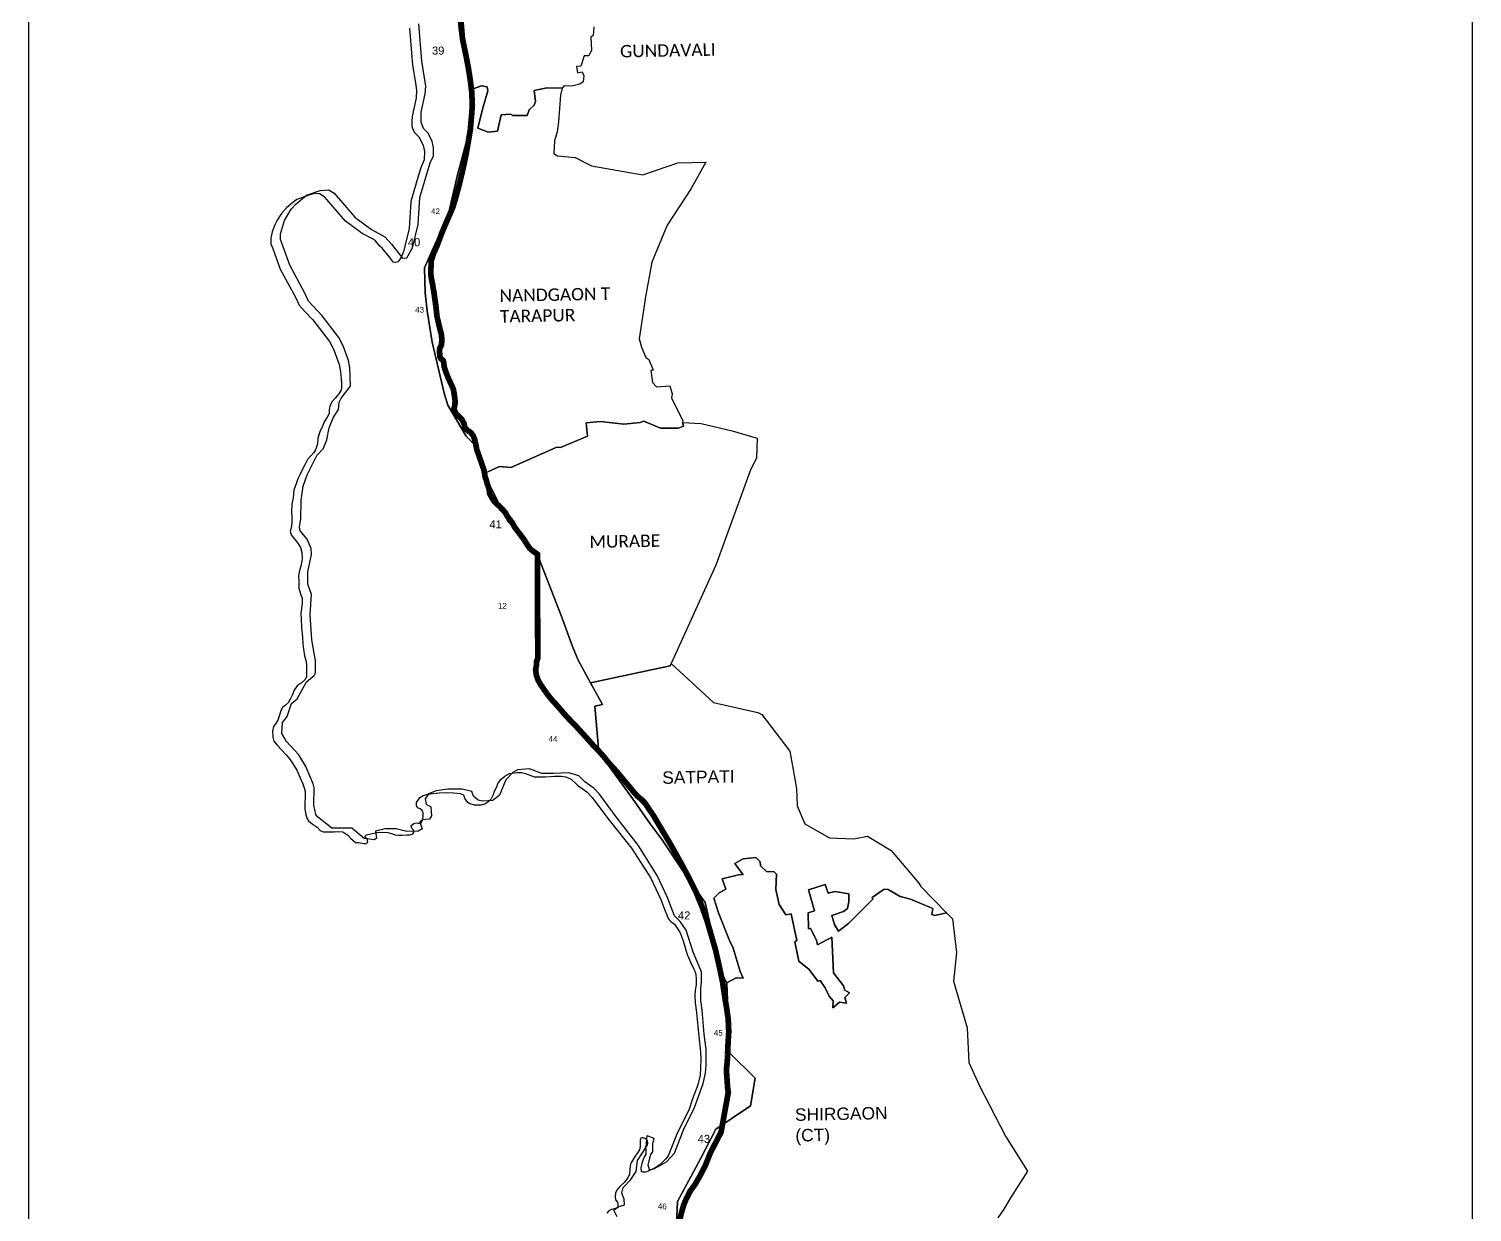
# Model space of a CAD drawing. Header units: metres. Extents: x 0 to 561379, y 0 to 4092696.
# Drawn here: x 253931 to 266555, y 2178245 to 2188593 of the extents above; entities that cross this region are included whole.
import ezdxf

# ---------------------------------------------------------------- set-up
doc = ezdxf.new("R2010")
doc.units = ezdxf.units.M
for name, color, linetype in [('ARTIFICIALLY PROTECTED', 1, 'Continuous'), ('COASTLINE', 5, 'Continuous'), ('DISTRICT BOUNDRY', 86, 'Continuous'), ('NATURALLY PROTECTED', 3, 'Continuous'), ('UNPROTECTED DUE TO CREEK', 150, 'Continuous'), ('VILLAGE BOUNDRY', 32, 'Continuous'), ('VILLAGE NAME', 250, 'Continuous')]:
    doc.layers.add(name, color=color, linetype=linetype)
doc.styles.get("Standard").update_dxf_attribs({"font": 'arial.ttf'})
picture_1 = doc.add_image_def('image2.ecw', size_in_pixel=(420817, 1374870.0))

msp = doc.modelspace()

# ---------------------------------------------------------------- linework, layer by layer
at = {"flags": 128}
msp.add_lwpolyline([(260002, 2180237), (260044, 2179964)], dxfattribs=at)
at = {"layer": 'ARTIFICIALLY PROTECTED', "const_width": 50, "flags": 128}
for points in [[(257639, 2187031), (257589, 2186916), (257560, 2186848)], [(257453, 2186572), (257451, 2186566), (257451, 2186530), (257446, 2186489), (257449, 2186425), (257461, 2186364), (257475, 2186283), (257491, 2186170), (257501, 2186077), (257527, 2185966), (257540, 2185920), (257543, 2185877), (257541, 2185839), (257539, 2185825), (257533, 2185815), (257529, 2185808), (257524, 2185793), (257524, 2185758), (257528, 2185719), (257533, 2185711), (257555, 2185692), (257561, 2185668), (257563, 2185639), (257580, 2185588), (257601, 2185536), (257625, 2185484)], [(258382, 2183139), (258382, 2183088), (258377, 2183074), (258372, 2183060), (258371, 2183046), (258370, 2183024), (258368, 2183015), (258366, 2183005), (258364, 2182994), (258364, 2182994), (258364, 2182987), (258365, 2182970), (258371, 2182938), (258377, 2182921), (258386, 2182896), (258408, 2182858), (258441, 2182810), (258470, 2182769), (258510, 2182720), (258544, 2182684), (258579, 2182644), (258613, 2182604), (258644, 2182570), (258682, 2182530), (258722, 2182489), (258760, 2182447), (258794, 2182410), (258838, 2182361), (258875, 2182319), (258918, 2182276), (258936, 2182255), (258949, 2182241), (258975, 2182210), (259007, 2182170), (259012, 2182164), (259043, 2182131), (259083, 2182086), (259112, 2182051), (259145, 2182011), (259182, 2181968), (259219, 2181922), (259256, 2181881), (259280, 2181862)], [(260044, 2179964), (260048, 2179937), (260053, 2179823), (260047, 2179725), (260043, 2179636), (260042, 2179623)], [(259685, 2178368), (259678, 2178355), (259659, 2178309), (259633, 2178217), (259617, 2178134), (259609, 2178094)]]:
    msp.add_lwpolyline(points, dxfattribs=at)
at = {"layer": 'COASTLINE', "const_width": 30, "flags": 128}
msp.add_lwpolyline([(257707, 2188658), (257714, 2188585), (257726, 2188496), (257755, 2188357), (257775, 2188253), (257792, 2188145), (257805, 2188042), (257810, 2187924), (257804, 2187840), (257792, 2187707), (257774, 2187601), (257754, 2187489), (257727, 2187362), (257698, 2187241), (257673, 2187146), (257640, 2187033), (257589, 2186916), (257540, 2186800), (257505, 2186705), (257469, 2186623), (257451, 2186566), (257451, 2186530), (257446, 2186489), (257449, 2186425), (257461, 2186364), (257475, 2186283), (257491, 2186170), (257501, 2186077), (257527, 2185966), (257540, 2185920), (257543, 2185877), (257541, 2185839), (257539, 2185825), (257529, 2185808), (257524, 2185793), (257524, 2185758), (257528, 2185719), (257533, 2185711), (257555, 2185692), (257561, 2185668), (257563, 2185639), (257580, 2185588), (257601, 2185536), (257644, 2185443), (257652, 2185396), (257659, 2185343), (257658, 2185308), (257649, 2185266), (257656, 2185251), (257670, 2185226), (257686, 2185209), (257710, 2185187), (257720, 2185174), (257736, 2185144), (257748, 2185099), (257775, 2185076), (257791, 2185067), (257805, 2185052), (257819, 2185033), (257828, 2185009), (257839, 2184966), (257849, 2184914), (257882, 2184820), (257910, 2184739), (257918, 2184700), (257922, 2184671), (257932, 2184649), (257936, 2184628), (257946, 2184599), (257956, 2184572), (257962, 2184527), (257988, 2184481), (257998, 2184466), (258013, 2184450), (258034, 2184429), (258051, 2184415), (258068, 2184395), (258076, 2184388), (258092, 2184370), (258099, 2184362), (258117, 2184330), (258132, 2184309), (258156, 2184279), (258181, 2184234), (258234, 2184164), (258264, 2184124), (258285, 2184090), (258301, 2184066), (258313, 2184049), (258328, 2184035), (258380, 2183998), (258382, 2183088), (258377, 2183074), (258372, 2183060), (258371, 2183046), (258370, 2183024), (258368, 2183015), (258366, 2183005), (258364, 2182994), (258364, 2182987), (258365, 2182970), (258371, 2182938), (258377, 2182921), (258386, 2182896), (258408, 2182858), (258441, 2182810), (258470, 2182769), (258510, 2182720), (258544, 2182684), (258579, 2182644), (258613, 2182604), (258644, 2182570), (258682, 2182530), (258722, 2182489), (258760, 2182447), (258794, 2182410), (258838, 2182361), (258875, 2182319), (258918, 2182276), (258949, 2182241), (258975, 2182210), (259007, 2182170), (259043, 2182131), (259083, 2182086), (259112, 2182051), (259145, 2182011), (259182, 2181968), (259219, 2181922), (259256, 2181881), (259291, 2181853), (259322, 2181821), (259362, 2181760), (259392, 2181717), (259472, 2181582), (259547, 2181456), (259626, 2181315), (259696, 2181185), (259765, 2181048), (259818, 2180919), (259865, 2180787), (259906, 2180646), (259937, 2180539), (259969, 2180400), (259999, 2180258), (260020, 2180113), (260033, 2180038), (260048, 2179937), (260053, 2179823), (260047, 2179725), (260043, 2179636), (260040, 2179561), (260032, 2179488), (260044, 2179322), (260049, 2179293), (259986, 2178946), (259891, 2178761), (259847, 2178650), (259798, 2178557), (259759, 2178489), (259716, 2178430), (259678, 2178355), (259659, 2178309), (259633, 2178217)], dxfattribs=at)
at = {"layer": 'DISTRICT BOUNDRY'}
msp.add_polyline3d([(257260, 2188600, 0), (257288, 2188276, 0), (257311, 2188139, 0), (257322, 2188056, 0), (257318, 2187989, 0), (257306, 2187933, 0), (257296, 2187881, 0), (257283, 2187827, 0), (257281, 2187783, 0), (257281, 2187742, 0), (257293, 2187707, 0), (257304, 2187687, 0), (257341, 2187649, 0), (257379, 2187577, 0), (257391, 2187519, 0), (257389, 2187448, 0), (257361, 2187387, 0), (257339, 2187313, 0), (257271, 2187083, 0), (257257, 2186848, 0), (257222, 2186704, 0), (257207, 2186644, 0), (257191, 2186601, 0), (257174, 2186572, 0), (257159, 2186556, 0), (257138, 2186551, 0), (257118, 2186553, 0), (257091, 2186591, 0), (257022, 2186676, 0), (257002, 2186693, 0), (256963, 2186740, 0), (256938, 2186758, 0), (256845, 2186804, 0), (256701, 2186910, 0), (256519, 2187121, 0), (256473, 2187150, 0), (256439, 2187152, 0), (256397, 2187143, 0), (256339, 2187125, 0), (256276, 2187101, 0), (256240, 2187074, 0), (256184, 2187027, 0), (256140, 2186979, 0), (256104, 2186921, 0), (256082, 2186880, 0), (256058, 2186817, 0), (256047, 2186763, 0), (256048, 2186714, 0), (256066, 2186672, 0), (256130, 2186491, 0), (256263, 2186246, 0), (256295, 2186176, 0), (256343, 2186123, 0), (256415, 2186047, 0), (256561, 2185858, 0), (256599, 2185787, 0), (256646, 2185657, 0), (256658, 2185595, 0), (256663, 2185534, 0), (256665, 2185491, 0), (256666, 2185460, 0), (256663, 2185433, 0), (256641, 2185400, 0), (256610, 2185363, 0), (256581, 2185330, 0), (256563, 2185294, 0), (256559, 2185260, 0), (256557, 2185228, 0), (256540, 2185197, 0), (256513, 2185156, 0), (256498, 2185118, 0), (256475, 2185069, 0), (256460, 2185015, 0), (256456, 2184965, 0), (256441, 2184916, 0), (256423, 2184887, 0), (256398, 2184860, 0), (256367, 2184826, 0), (256345, 2184781, 0), (256319, 2184731, 0), (256300, 2184693, 0), (256283, 2184657, 0), (256272, 2184623, 0), (256250, 2184560, 0), (256242, 2184493, 0), (256231, 2184437, 0), (256229, 2184372, 0), (256230, 2184322, 0), (256230, 2184273, 0), (256224, 2184228, 0), (256217, 2184199, 0), (256224, 2184168, 0), (256247, 2184141, 0), (256283, 2184094, 0), (256306, 2184057, 0), (256320, 2184014, 0), (256321, 2183963, 0), (256318, 2183940, 0), (256309, 2183895, 0), (256297, 2183855, 0), (256290, 2183810, 0), (256291, 2183756, 0), (256291, 2183702, 0), (256309, 2183644, 0), (256321, 2183613, 0), (256321, 2183573, 0), (256315, 2183525, 0), (256311, 2183481, 0), (256312, 2183434, 0), (256316, 2183357, 0), (256324, 2183272, 0), (256326, 2183216, 0), (256334, 2183167, 0), (256343, 2183109, 0), (256353, 2183071, 0), (256359, 2183033, 0), (256360, 2182961, 0), (256358, 2182928, 0), (256347, 2182903, 0), (256314, 2182871, 0), (256278, 2182848, 0), (256251, 2182810, 0), (256238, 2182772, 0), (256218, 2182731, 0), (256199, 2182700, 0), (256172, 2182677, 0), (256149, 2182659, 0), (256138, 2182639, 0), (256118, 2182574, 0), (256110, 2182547, 0), (256092, 2182517, 0), (256070, 2182492, 0), (256063, 2182452, 0), (256064, 2182398, 0), (256075, 2182365, 0), (256105, 2182327, 0), (256141, 2182287, 0), (256182, 2182243, 0), (256211, 2182209, 0), (256237, 2182171, 0), (256275, 2182109, 0), (256312, 2182024, 0), (256326, 2181991, 0), (256339, 2181957, 0), (256347, 2181923, 0), (256347, 2181890, 0), (256345, 2181807, 0), (256345, 2181771, 0), (256351, 2181735, 0), (256362, 2181691, 0), (256378, 2181668, 0), (256410, 2181642, 0), (256453, 2181611, 0), (256478, 2181584, 0), (256504, 2181571, 0), (256556, 2181571, 0), (256604, 2181572, 0), (256640, 2181574, 0), (256678, 2181570, 0), (256721, 2181541, 0), (256744, 2181515, 0), (256768, 2181495, 0), (256787, 2181479, 0), (256814, 2181479, 0), (256850, 2181471, 0), (256861, 2181469, 0), (256877, 2181469, 0), (256895, 2181482, 0), (256894, 2181496, 0), (256892, 2181509, 0), (256876, 2181520, 0), (256872, 2181532, 0), (256885, 2181545, 0), (256921, 2181554, 0), (256973, 2181564, 0), (257027, 2181569, 0), (257070, 2181565, 0), (257111, 2181554, 0), (257135, 2181545, 0), (257163, 2181541, 0), (257196, 2181543, 0), (257237, 2181544, 0), (257262, 2181544, 0), (257286, 2181551, 0), (257297, 2181565, 0), (257297, 2181578, 0), (257293, 2181591, 0), (257279, 2181605, 0), (257276, 2181625, 0), (257299, 2181645, 0), (257323, 2181650, 0), (257337, 2181646, 0), (257350, 2181646, 0), (257362, 2181650, 0), (257377, 2181680, 0), (257379, 2181711, 0), (257379, 2181738, 0), (257372, 2181758, 0), (257354, 2181773, 0), (257331, 2181782, 0), (257322, 2181802, 0), (257322, 2181827, 0), (257351, 2181870, 0), (257379, 2181888, 0), (257420, 2181900, 0), (257468, 2181907, 0), (257519, 2181912, 0), (257581, 2181915, 0), (257648, 2181913, 0), (257703, 2181905, 0), (257734, 2181894, 0), (257748, 2181853, 0), (257764, 2181833, 0), (257789, 2181818, 0), (257827, 2181807, 0), (257855, 2181807, 0), (257886, 2181808, 0), (257918, 2181815, 0), (257953, 2181838, 0), (257978, 2181862, 0), (257994, 2181898, 0), (258004, 2181928, 0), (258023, 2181966, 0), (258033, 2181995, 0), (258062, 2182031, 0), (258094, 2182059, 0), (258136, 2182081, 0), (258202, 2182091, 0), (258240, 2182091, 0), (258276, 2182081, 0), (258322, 2182063, 0), (258351, 2182052, 0), (258406, 2182051, 0), (258451, 2182051, 0), (258528, 2182059, 0), (258587, 2182059, 0), (258627, 2182051, 0), (258675, 2182031, 0), (258730, 2181980, 0), (258812, 2181921, 0), (258858, 2181872, 0), (258925, 2181781, 0), (259007, 2181674, 0), (259202, 2181428, 0), (259372, 2181165, 0), (259458, 2180978, 0), (259493, 2180887, 0), (259512, 2180845, 0), (259524, 2180813, 0), (259547, 2180787, 0), (259577, 2180765, 0), (259601, 2180729, 0), (259629, 2180687, 0), (259653, 2180618, 0), (259690, 2180498, 0), (259732, 2180400, 0), (259751, 2180366, 0), (259765, 2180326, 0), (259767, 2180281, 0), (259768, 2180237, 0), (259759, 2180183, 0), (259757, 2180147, 0), (259760, 2180075, 0), (259772, 2179990, 0), (259790, 2179780, 0), (259807, 2179648, 0), (259809, 2179580, 0), (259807, 2179509, 0), (259802, 2179439, 0), (259779, 2179349, 0), (259737, 2179236, 0), (259703, 2179137, 0), (259604, 2178941, 0), (259524, 2178738, 0), (259499, 2178709, 0), (259454, 2178661, 0), (259409, 2178633, 0), (259370, 2178615, 0), (259343, 2178601, 0), (259325, 2178596, 0), (259300, 2178594, 0), (259291, 2178601, 0), (259288, 2178634, 0), (259299, 2178686, 0), (259312, 2178724, 0), (259330, 2178751, 0), (259332, 2178771, 0), (259332, 2178789, 0), (259329, 2178818, 0), (259341, 2178832, 0), (259345, 2178850, 0), (259343, 2178868, 0), (259327, 2178886, 0), (259308, 2178894, 0), (259295, 2178894, 0), (259283, 2178892, 0), (259279, 2178874, 0), (259277, 2178847, 0), (259277, 2178818, 0), (259273, 2178789, 0), (259255, 2178764, 0), (259233, 2178734, 0), (259197, 2178673, 0), (259192, 2178649, 0), (259188, 2178611, 0), (259184, 2178577, 0), (259171, 2178545, 0), (259139, 2178505, 0), (259101, 2178470, 0), (259071, 2178436, 0), (259063, 2178410, 0), (259059, 2178385, 0), (259063, 2178354, 0), (259079, 2178333, 0), (259084, 2178311, 0), (259082, 2178284, 0), (259055, 2178275, 0), (259023, 2178268, 0), (259003, 2178256, 0), (258987, 2178236, 0)], dxfattribs=at)
at = {"layer": 'NATURALLY PROTECTED', "const_width": 50, "flags": 128}
for points in [[(257707, 2188658), (257714, 2188585), (257726, 2188496), (257755, 2188357), (257775, 2188253), (257792, 2188145), (257802, 2188063), (257805, 2188042), (257810, 2187924), (257804, 2187840), (257792, 2187707), (257774, 2187601), (257754, 2187489), (257727, 2187362), (257698, 2187241), (257673, 2187146), (257640, 2187033), (257639, 2187031)], [(257560, 2186848), (257540, 2186800), (257505, 2186705), (257469, 2186623), (257453, 2186572)], [(257625, 2185484), (257644, 2185443), (257652, 2185396), (257659, 2185343), (257658, 2185308), (257649, 2185266), (257656, 2185251), (257670, 2185226), (257686, 2185209), (257710, 2185187), (257720, 2185174), (257736, 2185144), (257748, 2185099), (257775, 2185076), (257791, 2185067), (257805, 2185052), (257819, 2185033), (257828, 2185009), (257839, 2184966), (257849, 2184914), (257882, 2184820), (257910, 2184739), (257918, 2184700), (257922, 2184671), (257932, 2184649), (257936, 2184628), (257946, 2184599), (257956, 2184572), (257962, 2184527), (257988, 2184481), (257998, 2184466), (258013, 2184450), (258034, 2184429), (258051, 2184415), (258068, 2184395), (258076, 2184388), (258092, 2184370), (258099, 2184362), (258117, 2184330), (258132, 2184309), (258156, 2184279), (258181, 2184234), (258234, 2184164), (258264, 2184124), (258285, 2184090), (258301, 2184066), (258313, 2184049), (258328, 2184035), (258380, 2183998), (258380, 2183975)], [(259280, 2181862), (259291, 2181853), (259322, 2181821), (259362, 2181760), (259392, 2181717), (259472, 2181582), (259547, 2181456), (259626, 2181315), (259696, 2181185), (259765, 2181048), (259818, 2180919), (259865, 2180787), (259906, 2180646), (259937, 2180539), (259969, 2180400), (259999, 2180258), (260020, 2180113), (260033, 2180038), (260044, 2179964)], [(260042, 2179623), (260040, 2179561), (260032, 2179488), (260044, 2179322), (260049, 2179293), (259986, 2178946), (259891, 2178761), (259847, 2178650), (259798, 2178557), (259759, 2178489), (259716, 2178430), (259687, 2178372), (259685, 2178368)]]:
    msp.add_lwpolyline(points, dxfattribs=at)
at = {"layer": 'UNPROTECTED DUE TO CREEK', "const_width": 50, "flags": 128}
msp.add_lwpolyline([(258380, 2183975), (258382, 2183139)], dxfattribs=at)
at = {"layer": 'VILLAGE BOUNDRY'}
for points in [[(257696, 2189074, 0), (257758, 2188297, 0), (257816, 2188068, 0), (257801, 2188008, 0), (257777, 2187676, 0), (257680, 2187316, 0), (257600, 2186965, 0), (257457, 2186650, 0), (257393, 2186502, 0), (257397, 2186283, 0), (257416, 2186128, 0), (257460, 2185853, 0), (257563, 2185407, 0), (257596, 2185302, 0), (257757, 2185031, 0), (257837, 2184947, 0), (257914, 2184704, 0), (257919, 2184688, 0), (258122, 2184283, 0), (258172, 2184230, 0), (258388, 2183980, 0), (258391, 2183964, 0), (258586, 2183462, 0), (258686, 2183193, 0), (258735, 2183073, 0), (258845, 2182873, 0), (258949, 2182684, 0), (258883, 2182671, 0), (258916, 2182267, 0), (259210, 2181863, 0), (259366, 2181641, 0), (259470, 2181500, 0), (259652, 2181230, 0), (259846, 2180954, 0), (259899, 2180722, 0), (259940, 2180555, 0), (260009, 2180296, 0), (260036, 2180250, 0), (260060, 2179639, 0), (260284, 2179418, 0), (260243, 2179176, 0), (259940, 2178970, 0), (259806, 2178711, 0), (259605, 2178338, 0), (259574, 2177631, 0)], [(257696, 2189074, 0), (257758, 2188297, 0), (257816, 2188068, 0), (257801, 2188008, 0), (257777, 2187676, 0), (257680, 2187316, 0), (257600, 2186965, 0), (257457, 2186650, 0), (257393, 2186502, 0), (257397, 2186283, 0), (257416, 2186128, 0), (257460, 2185853, 0), (257563, 2185407, 0), (257596, 2185302, 0), (257757, 2185031, 0), (257837, 2184947, 0), (257914, 2184704, 0), (257919, 2184688, 0), (258122, 2184283, 0), (258172, 2184230, 0), (258388, 2183980, 0), (258391, 2183964, 0), (258586, 2183462, 0), (258686, 2183193, 0), (258735, 2183073, 0), (258845, 2182873, 0), (258949, 2182684, 0), (258883, 2182671, 0), (258916, 2182267, 0), (259210, 2181863, 0), (259366, 2181641, 0), (259470, 2181500, 0), (259652, 2181230, 0), (259846, 2180954, 0), (259899, 2180722, 0), (259940, 2180555, 0), (260009, 2180296, 0), (260036, 2180250, 0), (260060, 2179639, 0), (260284, 2179418, 0), (260243, 2179176, 0), (259940, 2178970, 0), (259806, 2178711, 0), (259605, 2178338, 0), (259574, 2177631, 0)], [(258873, 2188611, 0), (258868, 2188534, 0), (258846, 2188521, 0), (258853, 2188407, 0), (258830, 2188357, 0), (258788, 2188356, 0), (258758, 2188267, 0), (258722, 2188263, 0), (258729, 2188209, 0), (258771, 2188218, 0), (258785, 2188181, 0), (258780, 2188131, 0), (258751, 2188108, 0), (258680, 2188092, 0), (258614, 2188095, 0), (258596, 2188074, 0), (258461, 2188078, 0), (258352, 2188053, 0), (258363, 2187957, 0), (258351, 2187926, 0), (258306, 2187886, 0), (258290, 2187835, 0), (258164, 2187834, 0), (258145, 2187846, 0), (258061, 2187840, 0), (258030, 2187699, 0), (257948, 2187690, 0), (257859, 2187723, 0), (257898, 2187890, 0), (257946, 2188052, 0), (257939, 2188085, 0), (257889, 2188094, 0), (257816, 2188068, 0), (257758, 2188297, 0), (257696, 2189074, 0)], [(258873, 2188611, 0), (258868, 2188534, 0), (258846, 2188521, 0), (258853, 2188407, 0), (258830, 2188357, 0), (258788, 2188356, 0), (258758, 2188267, 0), (258722, 2188263, 0), (258729, 2188209, 0), (258771, 2188218, 0), (258785, 2188181, 0), (258780, 2188131, 0), (258751, 2188108, 0), (258680, 2188092, 0), (258614, 2188095, 0), (258596, 2188074, 0), (258461, 2188078, 0), (258352, 2188053, 0), (258363, 2187957, 0), (258351, 2187926, 0), (258306, 2187886, 0), (258290, 2187835, 0), (258164, 2187834, 0), (258145, 2187846, 0), (258061, 2187840, 0), (258030, 2187699, 0), (257948, 2187690, 0), (257859, 2187723, 0), (257898, 2187890, 0), (257946, 2188052, 0), (257939, 2188085, 0), (257889, 2188094, 0), (257816, 2188068, 0), (257758, 2188297, 0), (257696, 2189074, 0)], [(259077, 2178204, 0), (259047, 2178262, 0), (259083, 2178293, 0), (259140, 2178310, 0), (259138, 2178359, 0), (259118, 2178410, 0), (259130, 2178462, 0), (259197, 2178530, 0), (259242, 2178602, 0), (259254, 2178698, 0), (259330, 2178813, 0), (259340, 2178916, 0), (259399, 2178892, 0), (259385, 2178843, 0), (259386, 2178776, 0), (259368, 2178749, 0), (259344, 2178659, 0), (259356, 2178618, 0), (259398, 2178625, 0), (259508, 2178685, 0), (259577, 2178761, 0), (259656, 2178964, 0), (259753, 2179159, 0), (259828, 2179371, 0), (259850, 2179461, 0), (259855, 2179530, 0), (259855, 2179669, 0), (259838, 2179801, 0), (259820, 2180012, 0), (259809, 2180097, 0), (259808, 2180205, 0), (259816, 2180258, 0), (259814, 2180348, 0), (259741, 2180520, 0), (259681, 2180710, 0), (259629, 2180788, 0), (259577, 2180837, 0), (259513, 2181003, 0), (259428, 2181190, 0), (259260, 2181454, 0), (259068, 2181701, 0), (258921, 2181900, 0), (258876, 2181949, 0), (258794, 2182008, 0), (258741, 2182060, 0), (258653, 2182088, 0), (258519, 2182080, 0), (258419, 2182082, 0), (258309, 2182121, 0), (258206, 2182112, 0), (258164, 2182089, 0), (258104, 2182026, 0), (258049, 2181893, 0), (257989, 2181845, 0), (257899, 2181838, 0), (257861, 2181849, 0), (257821, 2181884, 0), (257807, 2181925, 0), (257721, 2181945, 0), (257593, 2181943, 0), (257494, 2181931, 0), (257426, 2181902, 0), (257397, 2181859, 0), (257406, 2181814, 0), (257447, 2181790, 0), (257452, 2181711, 0), (257436, 2181682, 0), (257374, 2181677, 0), (257351, 2181657, 0), (257372, 2181596, 0), (257336, 2181576, 0), (257238, 2181573, 0), (257145, 2181597, 0), (257049, 2181596, 0), (256962, 2181578, 0), (256972, 2181515, 0), (256954, 2181501, 0), (256863, 2181512, 0), (256755, 2181603, 0), (256582, 2181604, 0), (256456, 2181702, 0), (256441, 2181724, 0), (256424, 2181805, 0), (256426, 2181957, 0), (256418, 2181991, 0), (256354, 2182142, 0), (256291, 2182243, 0), (256185, 2182361, 0), (256144, 2182432, 0), (256150, 2182527, 0), (256190, 2182581, 0), (256229, 2182693, 0), (256279, 2182734, 0), (256358, 2182882, 0), (256427, 2182937, 0), (256438, 2182961, 0), (256439, 2183067, 0), (256406, 2183250, 0), (256392, 2183468, 0), (256402, 2183647, 0), (256372, 2183737, 0), (256371, 2183844, 0), (256402, 2183997, 0), (256401, 2184049, 0), (256364, 2184129, 0), (256305, 2184203, 0), (256298, 2184234, 0), (256311, 2184308, 0), (256313, 2184472, 0), (256331, 2184595, 0), (256365, 2184692, 0), (256449, 2184861, 0), (256504, 2184921, 0), (256537, 2185000, 0), (256557, 2185103, 0), (256594, 2185191, 0), (256638, 2185263, 0), (256645, 2185328, 0), (256662, 2185364, 0), (256744, 2185468, 0), (256739, 2185629, 0), (256727, 2185692, 0), (256681, 2185822, 0), (256643, 2185893, 0), (256497, 2186083, 0), (256378, 2186212, 0), (256346, 2186281, 0), (256214, 2186527, 0), (256132, 2186750, 0), (256131, 2186800, 0), (256166, 2186916, 0), (256224, 2187015, 0), (256268, 2187063, 0), (256360, 2187138, 0), (256480, 2187179, 0), (256556, 2187186, 0), (256602, 2187157, 0), (256783, 2186946, 0), (256927, 2186839, 0), (257044, 2186775, 0), (257103, 2186710, 0), (257198, 2186588, 0), (257238, 2186590, 0), (257287, 2186678, 0), (257337, 2186883, 0), (257350, 2187118, 0), (257440, 2187421, 0), (257469, 2187482, 0), (257471, 2187554, 0), (257459, 2187612, 0), (257421, 2187684, 0), (257384, 2187722, 0), (257362, 2187777, 0), (257363, 2187863, 0), (257398, 2188024, 0), (257402, 2188092, 0), (257369, 2188311, 0), (257342, 2188636, 0)], [(259077, 2178204, 0), (259047, 2178262, 0), (259083, 2178293, 0), (259140, 2178310, 0), (259138, 2178359, 0), (259118, 2178410, 0), (259130, 2178462, 0), (259197, 2178530, 0), (259242, 2178602, 0), (259254, 2178698, 0), (259330, 2178813, 0), (259340, 2178916, 0), (259399, 2178892, 0), (259385, 2178843, 0), (259386, 2178776, 0), (259368, 2178749, 0), (259344, 2178659, 0), (259356, 2178618, 0), (259398, 2178625, 0), (259508, 2178685, 0), (259577, 2178761, 0), (259656, 2178964, 0), (259753, 2179159, 0), (259828, 2179371, 0), (259850, 2179461, 0), (259855, 2179530, 0), (259855, 2179669, 0), (259838, 2179801, 0), (259820, 2180012, 0), (259809, 2180097, 0), (259808, 2180205, 0), (259816, 2180258, 0), (259814, 2180348, 0), (259741, 2180520, 0), (259681, 2180710, 0), (259629, 2180788, 0), (259577, 2180837, 0), (259513, 2181003, 0), (259428, 2181190, 0), (259260, 2181454, 0), (259068, 2181701, 0), (258921, 2181900, 0), (258876, 2181949, 0), (258794, 2182008, 0), (258741, 2182060, 0), (258653, 2182088, 0), (258519, 2182080, 0), (258419, 2182082, 0), (258309, 2182121, 0), (258206, 2182112, 0), (258164, 2182089, 0), (258104, 2182026, 0), (258049, 2181893, 0), (257989, 2181845, 0), (257899, 2181838, 0), (257861, 2181849, 0), (257821, 2181884, 0), (257807, 2181925, 0), (257721, 2181945, 0), (257593, 2181943, 0), (257494, 2181931, 0), (257426, 2181902, 0), (257397, 2181859, 0), (257406, 2181814, 0), (257447, 2181790, 0), (257452, 2181711, 0), (257436, 2181682, 0), (257374, 2181677, 0), (257351, 2181657, 0), (257372, 2181596, 0), (257336, 2181576, 0), (257238, 2181573, 0), (257145, 2181597, 0), (257049, 2181596, 0), (256962, 2181578, 0), (256972, 2181515, 0), (256954, 2181501, 0), (256863, 2181512, 0), (256755, 2181603, 0), (256582, 2181604, 0), (256456, 2181702, 0), (256441, 2181724, 0), (256424, 2181805, 0), (256426, 2181957, 0), (256418, 2181991, 0), (256354, 2182142, 0), (256291, 2182243, 0), (256185, 2182361, 0), (256144, 2182432, 0), (256150, 2182527, 0), (256190, 2182581, 0), (256229, 2182693, 0), (256279, 2182734, 0), (256358, 2182882, 0), (256427, 2182937, 0), (256438, 2182961, 0), (256439, 2183067, 0), (256406, 2183250, 0), (256392, 2183468, 0), (256402, 2183647, 0), (256372, 2183737, 0), (256371, 2183844, 0), (256402, 2183997, 0), (256401, 2184049, 0), (256364, 2184129, 0), (256305, 2184203, 0), (256298, 2184234, 0), (256311, 2184308, 0), (256313, 2184472, 0), (256331, 2184595, 0), (256365, 2184692, 0), (256449, 2184861, 0), (256504, 2184921, 0), (256537, 2185000, 0), (256557, 2185103, 0), (256594, 2185191, 0), (256638, 2185263, 0), (256645, 2185328, 0), (256662, 2185364, 0), (256744, 2185468, 0), (256739, 2185629, 0), (256727, 2185692, 0), (256681, 2185822, 0), (256643, 2185893, 0), (256497, 2186083, 0), (256378, 2186212, 0), (256346, 2186281, 0), (256214, 2186527, 0), (256132, 2186750, 0), (256131, 2186800, 0), (256166, 2186916, 0), (256224, 2187015, 0), (256268, 2187063, 0), (256360, 2187138, 0), (256480, 2187179, 0), (256556, 2187186, 0), (256602, 2187157, 0), (256783, 2186946, 0), (256927, 2186839, 0), (257044, 2186775, 0), (257103, 2186710, 0), (257198, 2186588, 0), (257238, 2186590, 0), (257287, 2186678, 0), (257337, 2186883, 0), (257350, 2187118, 0), (257440, 2187421, 0), (257469, 2187482, 0), (257471, 2187554, 0), (257459, 2187612, 0), (257421, 2187684, 0), (257384, 2187722, 0), (257362, 2187777, 0), (257363, 2187863, 0), (257398, 2188024, 0), (257402, 2188092, 0), (257369, 2188311, 0), (257342, 2188636, 0)], [(259574, 2177631, 0), (259605, 2178338, 0), (259806, 2178711, 0), (259940, 2178970, 0), (260243, 2179176, 0), (260284, 2179418, 0), (260060, 2179639, 0), (260036, 2180250, 0), (260117, 2180294, 0), (260180, 2180291, 0), (260153, 2180349, 0), (260091, 2180555, 0), (260060, 2180621, 0), (259962, 2180864, 0), (259921, 2180991, 0), (259970, 2181039, 0), (260027, 2181069, 0), (259994, 2181160, 0), (260150, 2181198, 0), (260180, 2181196, 0), (260105, 2181293, 0), (260180, 2181334, 0), (260289, 2181346, 0), (260328, 2181309, 0), (260330, 2181274, 0), (260384, 2181223, 0), (260449, 2181220, 0), (260471, 2181201, 0), (260464, 2181068, 0), (260493, 2180936, 0), (260553, 2180845, 0), (260598, 2180855, 0), (260649, 2180622, 0), (260630, 2180608, 0), (260667, 2180441, 0), (260756, 2180368, 0), (260831, 2180264, 0), (260852, 2180271, 0), (260895, 2180207, 0), (260931, 2180135, 0), (260966, 2180093, 0), (260963, 2180031, 0), (261022, 2180081, 0), (261082, 2180074, 0), (261069, 2180123, 0), (261109, 2180162, 0), (261069, 2180187, 0), (261056, 2180224, 0), (260970, 2180338, 0), (260955, 2180651, 0), (260828, 2180582, 0), (260821, 2180625, 0), (260769, 2180725, 0), (260751, 2180724, 0), (260748, 2180862, 0), (260804, 2180880, 0), (260750, 2181064, 0), (260895, 2181111, 0), (260922, 2181035, 0), (260984, 2181049, 0), (261102, 2181028, 0), (261104, 2180960, 0), (261092, 2180902, 0), (261058, 2180873, 0), (260955, 2180840, 0), (260978, 2180761, 0), (261014, 2180701, 0), (261103, 2180772, 0), (261314, 2180981, 0), (261307, 2180997, 0), (261411, 2181070, 0), (261446, 2181067, 0), (261551, 2181005, 0), (261643, 2180983, 0), (261837, 2180900, 0), (261828, 2180848, 0), (261855, 2180839, 0), (261959, 2180862, 0), (262011, 2180809, 0), (262045, 2180517, 0), (262020, 2180264, 0), (262137, 2179856, 0), (262154, 2179553, 0), (262245, 2179349, 0), (262475, 2178909, 0), (262666, 2178603, 0), (262517, 2178370, 0), (262460, 2178270, 0), (262408, 2178196, 0)], [(259574, 2177631, 0), (259605, 2178338, 0), (259806, 2178711, 0), (259940, 2178970, 0), (260243, 2179176, 0), (260284, 2179418, 0), (260060, 2179639, 0), (260036, 2180250, 0), (260117, 2180294, 0), (260180, 2180291, 0), (260153, 2180349, 0), (260091, 2180555, 0), (260060, 2180621, 0), (259962, 2180864, 0), (259921, 2180991, 0), (259970, 2181039, 0), (260027, 2181069, 0), (259994, 2181160, 0), (260150, 2181198, 0), (260180, 2181196, 0), (260105, 2181293, 0), (260180, 2181334, 0), (260289, 2181346, 0), (260328, 2181309, 0), (260330, 2181274, 0), (260384, 2181223, 0), (260449, 2181220, 0), (260471, 2181201, 0), (260464, 2181068, 0), (260493, 2180936, 0), (260553, 2180845, 0), (260598, 2180855, 0), (260649, 2180622, 0), (260630, 2180608, 0), (260667, 2180441, 0), (260756, 2180368, 0), (260831, 2180264, 0), (260852, 2180271, 0), (260895, 2180207, 0), (260931, 2180135, 0), (260966, 2180093, 0), (260963, 2180031, 0), (261022, 2180081, 0), (261082, 2180074, 0), (261069, 2180123, 0), (261109, 2180162, 0), (261069, 2180187, 0), (261056, 2180224, 0), (260970, 2180338, 0), (260955, 2180651, 0), (260828, 2180582, 0), (260821, 2180625, 0), (260769, 2180725, 0), (260751, 2180724, 0), (260748, 2180862, 0), (260804, 2180880, 0), (260750, 2181064, 0), (260895, 2181111, 0), (260922, 2181035, 0), (260984, 2181049, 0), (261102, 2181028, 0), (261104, 2180960, 0), (261092, 2180902, 0), (261058, 2180873, 0), (260955, 2180840, 0), (260978, 2180761, 0), (261014, 2180701, 0), (261103, 2180772, 0), (261314, 2180981, 0), (261307, 2180997, 0), (261411, 2181070, 0), (261446, 2181067, 0), (261551, 2181005, 0), (261643, 2180983, 0), (261837, 2180900, 0), (261828, 2180848, 0), (261855, 2180839, 0), (261959, 2180862, 0), (262011, 2180809, 0), (262045, 2180517, 0), (262020, 2180264, 0), (262137, 2179856, 0), (262154, 2179553, 0), (262245, 2179349, 0), (262475, 2178909, 0), (262666, 2178603, 0), (262517, 2178370, 0), (262460, 2178270, 0), (262408, 2178196, 0)]]:
    msp.add_polyline3d(points, dxfattribs=at)
for points in [[(259853, 2187427, 0), (259725, 2187198, 0), (259513, 2186877, 0), (259380, 2186552, 0), (259326, 2186249, 0), (259270, 2185881, 0), (259290, 2185810, 0), (259329, 2185719, 0), (259355, 2185702, 0), (259392, 2185609, 0), (259370, 2185606, 0), (259385, 2185499, 0), (259421, 2185463, 0), (259539, 2185472, 0), (259558, 2185402, 0), (259552, 2185364, 0), (259650, 2185169, 0), (259648, 2185151, 0), (259658, 2185118, 0), (259612, 2185100, 0), (259455, 2185102, 0), (259310, 2185163, 0), (259278, 2185150, 0), (259136, 2185136, 0), (258931, 2185158, 0), (258805, 2185148, 0), (258816, 2185031, 0), (258581, 2184932, 0), (258548, 2184935, 0), (258147, 2184757, 0), (258047, 2184766, 0), (257914, 2184704, 0), (257837, 2184947, 0), (257757, 2185031, 0), (257596, 2185302, 0), (257563, 2185407, 0), (257460, 2185853, 0), (257416, 2186128, 0), (257397, 2186283, 0), (257393, 2186502, 0), (257457, 2186650, 0), (257600, 2186965, 0), (257680, 2187316, 0), (257777, 2187676, 0), (257801, 2188008, 0), (257816, 2188068, 0), (257889, 2188094, 0), (257939, 2188085, 0), (257946, 2188052, 0), (257898, 2187890, 0), (257859, 2187723, 0), (257948, 2187690, 0), (258030, 2187699, 0), (258061, 2187840, 0), (258145, 2187846, 0), (258164, 2187834, 0), (258290, 2187835, 0), (258306, 2187886, 0), (258351, 2187926, 0), (258363, 2187957, 0), (258352, 2188053, 0), (258461, 2188078, 0), (258596, 2188074, 0), (258582, 2188014, 0), (258564, 2187781, 0), (258551, 2187692, 0), (258528, 2187613, 0), (258524, 2187502, 0), (258555, 2187482, 0), (258710, 2187469, 0), (258853, 2187396, 0), (259300, 2187317, 0), (259608, 2187420, 0)], [(259853, 2187427, 0), (259725, 2187198, 0), (259513, 2186877, 0), (259380, 2186552, 0), (259326, 2186249, 0), (259270, 2185881, 0), (259290, 2185810, 0), (259329, 2185719, 0), (259355, 2185702, 0), (259392, 2185609, 0), (259370, 2185606, 0), (259385, 2185499, 0), (259421, 2185463, 0), (259539, 2185472, 0), (259558, 2185402, 0), (259552, 2185364, 0), (259650, 2185169, 0), (259648, 2185151, 0), (259658, 2185118, 0), (259612, 2185100, 0), (259455, 2185102, 0), (259310, 2185163, 0), (259278, 2185150, 0), (259136, 2185136, 0), (258931, 2185158, 0), (258805, 2185148, 0), (258816, 2185031, 0), (258581, 2184932, 0), (258548, 2184935, 0), (258147, 2184757, 0), (258047, 2184766, 0), (257914, 2184704, 0), (257837, 2184947, 0), (257757, 2185031, 0), (257596, 2185302, 0), (257563, 2185407, 0), (257460, 2185853, 0), (257416, 2186128, 0), (257397, 2186283, 0), (257393, 2186502, 0), (257457, 2186650, 0), (257600, 2186965, 0), (257680, 2187316, 0), (257777, 2187676, 0), (257801, 2188008, 0), (257816, 2188068, 0), (257889, 2188094, 0), (257939, 2188085, 0), (257946, 2188052, 0), (257898, 2187890, 0), (257859, 2187723, 0), (257948, 2187690, 0), (258030, 2187699, 0), (258061, 2187840, 0), (258145, 2187846, 0), (258164, 2187834, 0), (258290, 2187835, 0), (258306, 2187886, 0), (258351, 2187926, 0), (258363, 2187957, 0), (258352, 2188053, 0), (258461, 2188078, 0), (258596, 2188074, 0), (258582, 2188014, 0), (258564, 2187781, 0), (258551, 2187692, 0), (258528, 2187613, 0), (258524, 2187502, 0), (258555, 2187482, 0), (258710, 2187469, 0), (258853, 2187396, 0), (259300, 2187317, 0), (259608, 2187420, 0)], [(260301, 2185015, 0), (260296, 2184842, 0), (260241, 2184728, 0), (259940, 2183902, 0), (259550, 2183042, 0), (259541, 2183024, 0), (258845, 2182873, 0), (258735, 2183073, 0), (258686, 2183193, 0), (258586, 2183462, 0), (258391, 2183964, 0), (258388, 2183980, 0), (258172, 2184230, 0), (258122, 2184283, 0), (257919, 2184688, 0), (257914, 2184704, 0), (258047, 2184766, 0), (258147, 2184757, 0), (258548, 2184935, 0), (258581, 2184932, 0), (258816, 2185031, 0), (258805, 2185148, 0), (258931, 2185158, 0), (259136, 2185136, 0), (259278, 2185150, 0), (259310, 2185163, 0), (259455, 2185102, 0), (259612, 2185100, 0), (259658, 2185118, 0), (259648, 2185151, 0), (259812, 2185142, 0), (260084, 2185078, 0)], [(260301, 2185015, 0), (260296, 2184842, 0), (260241, 2184728, 0), (259940, 2183902, 0), (259550, 2183042, 0), (259541, 2183024, 0), (258845, 2182873, 0), (258735, 2183073, 0), (258686, 2183193, 0), (258586, 2183462, 0), (258391, 2183964, 0), (258388, 2183980, 0), (258172, 2184230, 0), (258122, 2184283, 0), (257919, 2184688, 0), (257914, 2184704, 0), (258047, 2184766, 0), (258147, 2184757, 0), (258548, 2184935, 0), (258581, 2184932, 0), (258816, 2185031, 0), (258805, 2185148, 0), (258931, 2185158, 0), (259136, 2185136, 0), (259278, 2185150, 0), (259310, 2185163, 0), (259455, 2185102, 0), (259612, 2185100, 0), (259658, 2185118, 0), (259648, 2185151, 0), (259812, 2185142, 0), (260084, 2185078, 0)], [(261837, 2180900, 0), (261643, 2180983, 0), (261551, 2181005, 0), (261446, 2181067, 0), (261411, 2181070, 0), (261307, 2180997, 0), (261314, 2180981, 0), (261103, 2180772, 0), (261014, 2180701, 0), (260978, 2180761, 0), (260955, 2180840, 0), (261058, 2180873, 0), (261092, 2180902, 0), (261104, 2180960, 0), (261102, 2181028, 0), (260984, 2181049, 0), (260922, 2181035, 0), (260895, 2181111, 0), (260750, 2181064, 0), (260804, 2180880, 0), (260748, 2180862, 0), (260751, 2180724, 0), (260769, 2180725, 0), (260821, 2180625, 0), (260828, 2180582, 0), (260955, 2180651, 0), (260970, 2180338, 0), (261056, 2180224, 0), (261069, 2180187, 0), (261109, 2180162, 0), (261069, 2180123, 0), (261082, 2180074, 0), (261022, 2180081, 0), (260963, 2180031, 0), (260966, 2180093, 0), (260931, 2180135, 0), (260895, 2180207, 0), (260852, 2180271, 0), (260831, 2180264, 0), (260756, 2180368, 0), (260667, 2180441, 0), (260630, 2180608, 0), (260649, 2180622, 0), (260598, 2180855, 0), (260553, 2180845, 0), (260493, 2180936, 0), (260464, 2181068, 0), (260471, 2181201, 0), (260449, 2181220, 0), (260384, 2181223, 0), (260330, 2181274, 0), (260328, 2181309, 0), (260289, 2181346, 0), (260180, 2181334, 0), (260105, 2181293, 0), (260180, 2181196, 0), (260150, 2181198, 0), (259994, 2181160, 0), (260027, 2181069, 0), (259970, 2181039, 0), (259921, 2180991, 0), (259962, 2180864, 0), (260060, 2180621, 0), (260091, 2180555, 0), (260153, 2180349, 0), (260180, 2180291, 0), (260117, 2180294, 0), (260036, 2180250, 0), (260009, 2180296, 0), (259940, 2180555, 0), (259899, 2180722, 0), (259846, 2180954, 0), (259652, 2181230, 0), (259470, 2181500, 0), (259366, 2181641, 0), (259210, 2181863, 0), (258916, 2182267, 0), (258883, 2182671, 0), (258949, 2182684, 0), (258845, 2182873, 0), (259541, 2183024, 0), (259550, 2183042, 0), (259919, 2182703, 0), (260308, 2182614, 0), (260343, 2182596, 0), (260587, 2182277, 0), (260645, 2181950, 0), (260651, 2181798, 0), (260717, 2181642, 0), (260935, 2181520, 0), (261147, 2181509, 0), (261267, 2181534, 0), (261473, 2181409, 0), (261716, 2181121, 0), (261733, 2181093, 0), (261959, 2180862, 0), (261855, 2180839, 0), (261828, 2180848, 0)], [(261837, 2180900, 0), (261643, 2180983, 0), (261551, 2181005, 0), (261446, 2181067, 0), (261411, 2181070, 0), (261307, 2180997, 0), (261314, 2180981, 0), (261103, 2180772, 0), (261014, 2180701, 0), (260978, 2180761, 0), (260955, 2180840, 0), (261058, 2180873, 0), (261092, 2180902, 0), (261104, 2180960, 0), (261102, 2181028, 0), (260984, 2181049, 0), (260922, 2181035, 0), (260895, 2181111, 0), (260750, 2181064, 0), (260804, 2180880, 0), (260748, 2180862, 0), (260751, 2180724, 0), (260769, 2180725, 0), (260821, 2180625, 0), (260828, 2180582, 0), (260955, 2180651, 0), (260970, 2180338, 0), (261056, 2180224, 0), (261069, 2180187, 0), (261109, 2180162, 0), (261069, 2180123, 0), (261082, 2180074, 0), (261022, 2180081, 0), (260963, 2180031, 0), (260966, 2180093, 0), (260931, 2180135, 0), (260895, 2180207, 0), (260852, 2180271, 0), (260831, 2180264, 0), (260756, 2180368, 0), (260667, 2180441, 0), (260630, 2180608, 0), (260649, 2180622, 0), (260598, 2180855, 0), (260553, 2180845, 0), (260493, 2180936, 0), (260464, 2181068, 0), (260471, 2181201, 0), (260449, 2181220, 0), (260384, 2181223, 0), (260330, 2181274, 0), (260328, 2181309, 0), (260289, 2181346, 0), (260180, 2181334, 0), (260105, 2181293, 0), (260180, 2181196, 0), (260150, 2181198, 0), (259994, 2181160, 0), (260027, 2181069, 0), (259970, 2181039, 0), (259921, 2180991, 0), (259962, 2180864, 0), (260060, 2180621, 0), (260091, 2180555, 0), (260153, 2180349, 0), (260180, 2180291, 0), (260117, 2180294, 0), (260036, 2180250, 0), (260009, 2180296, 0), (259940, 2180555, 0), (259899, 2180722, 0), (259846, 2180954, 0), (259652, 2181230, 0), (259470, 2181500, 0), (259366, 2181641, 0), (259210, 2181863, 0), (258916, 2182267, 0), (258883, 2182671, 0), (258949, 2182684, 0), (258845, 2182873, 0), (259541, 2183024, 0), (259550, 2183042, 0), (259919, 2182703, 0), (260308, 2182614, 0), (260343, 2182596, 0), (260587, 2182277, 0), (260645, 2181950, 0), (260651, 2181798, 0), (260717, 2181642, 0), (260935, 2181520, 0), (261147, 2181509, 0), (261267, 2181534, 0), (261473, 2181409, 0), (261716, 2181121, 0), (261733, 2181093, 0), (261959, 2180862, 0), (261855, 2180839, 0), (261828, 2180848, 0)]]:
    msp.add_polyline3d(points, close=True, dxfattribs=at)

# ---------------------------------------------------------------- texts
at = {"layer": 'ARTIFICIALLY PROTECTED', "char_height": 50, "attachment_point": 1}
for s, insert in [('42', (257449, 2187023)), ('43', (257310, 2186162)), ('44', (258477, 2182409)), ('45', (259923, 2179839)), ('46', (259433, 2178321))]:
    msp.add_mtext_dynamic_manual_height_columns(s, width=84.37, gutter_width=1, heights=[0], dxfattribs=dict(at, insert=insert))
at = {"layer": 'NATURALLY PROTECTED', "char_height": 70, "attachment_point": 1}
for s, width, insert in [('39', 95.17, (257457, 2188438)), ('40', 274.1, (257246, 2186762)), ('41', 95.17, (257959, 2184295)), ('42', 221.5, (259608, 2180875)), ('43', 95.17, (259781, 2178921))]:
    msp.add_mtext_dynamic_manual_height_columns(s, width=width, gutter_width=1, heights=[0], dxfattribs=dict(at, insert=insert))
at = {"layer": 'UNPROTECTED DUE TO CREEK', "insert": (258034, 2183573), "char_height": 50, "attachment_point": 1}
msp.add_mtext_dynamic_manual_height_columns('12', width=70.18, gutter_width=1, heights=[0], dxfattribs=at)
at = {"layer": 'VILLAGE NAME', "char_height": 108.75, "attachment_point": 1, "rotation": 1.1028}
for s, width, heights, insert in [('{\\fCalibri|b0|i0|c0|p34;GUNDAVALI}', 726.93, [111], (259101, 2188451)), ('{\\fCalibri|b0|i0|c0|p34;GUNDAVALI}', 726.93, [111], (259101, 2188451)), ('{\\fCalibri|b0|i0|c0|p34;NANDGAON T TARAPUR}', 1145.53, [0], (258047, 2186314)), ('{\\fCalibri|b0|i0|c0|p34;NANDGAON T TARAPUR}', 1145.53, [0], (258047, 2186314)), ('{\\fCalibri|b0|i0|c0|p34;MURABE}', 726.93, [0], (258833, 2184161)), ('{\\fCalibri|b0|i0|c0|p34;MURABE}', 726.93, [0], (258833, 2184161)), ('{\\fArial|b0|i0|c0|p34;SATPATI}', 726.93, [0], (259470, 2182099)), ('{\\fArial|b0|i0|c0|p34;SATPATI}', 726.93, [0], (259470, 2182099)), ('{\\fArial|b0|i0|c0|p34;SHIRGAON (CT)}', 726.93, [0], (260631, 2179152)), ('{\\fArial|b0|i0|c0|p34;SHIRGAON (CT)}', 726.93, [0], (260631, 2179152))]:
    msp.add_mtext_dynamic_manual_height_columns(s, width=width, gutter_width=544, heights=heights, dxfattribs=dict(at, insert=insert))

# ---------------------------------------------------------------- pictures from other files: only their frames are drawn
image = msp.add_image(picture_1, insert=(253931, 2157489), size_in_units=(12625, 41246))
image.dxf.flags = 7

doc.saveas('drawing.dxf')
